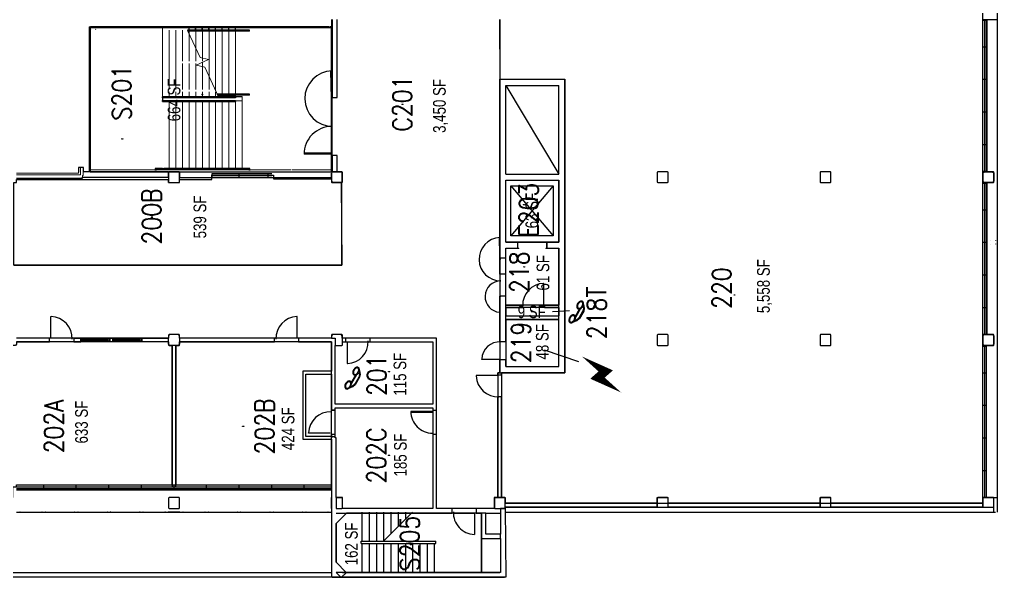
# Model space of a CAD drawing. Header units: inches. Extents: x -234 to 3525, y 0 to 2715.
# Drawn here: x 1904 to 3525, y 147 to 1071 of the extents above; entities that cross this region are included whole.
import ezdxf
from ezdxf.enums import TextEntityAlignment as Align

# ---------------------------------------------------------------- set-up
doc = ezdxf.new("R2010")
doc.units = ezdxf.units.IN
doc.header["$LTSCALE"] = 10
doc.header["$MEASUREMENT"] = 0
doc.linetypes.add('Hidden 1_8_', pattern=[0.1875, 0.125, -0.0625])
doc.layers.get('0').update_dxf_attribs({"linetype": 'CONTINUOUS'})
for name, color, linetype in [('A-COL', 5, 'CONTINUOUS'), ('A-DOOR', 2, 'CONTINUOUS'), ('A-FLOR', 3, 'CONTINUOUS'), ('A-GLAZ', 1, 'CONTINUOUS'), ('A-IDEN-ICON', 4, 'CONTINUOUS'), ('A-IDEN-RNUM', 7, 'CONTINUOUS'), ('A-IDEN-SNUM', 4, 'CONTINUOUS'), ('A-IDEN-VNUM', 4, 'CONTINUOUS'), ('A-ROOF', 2, 'CONTINUOUS'), ('A-WALL', 5, 'CONTINUOUS'), ('AREA-ASSIGN', 7, 'CONTINUOUS'), ('AREA-TEXT', 3, 'CONTINUOUS')]:
    doc.layers.add(name, color=color, linetype=linetype)
doc.styles.add('AREA', font='arial.ttf', dxfattribs={"width": 0.75, "height": 21})
doc.styles.add('ROOMSNUMBER', font='TXT.SHX', dxfattribs={"height": 0.03})
doc.styles.add('ROOMVNUMBER', font='simplex.shx', dxfattribs={"width": 0.85})

# ---------------------------------------------------------------- blocks, each defined once
blk = doc.blocks.new('CPELECT')
blk.add_lwpolyline([(29.9, 30.2, 0, 14.4, 0), (5, -8.1, 14.4, 14.4, 0), (-5, 3.3, 14.4, 0, 0), (-29.9, -35, 14.4, 0, 0)], format="xyseb")
blk = doc.blocks.new('CPPHONE')
for p, q in [((2.3, 6.1), (-4.7, -6.1)), ((4.1, 6.7), (-4.4, -7.9))]:
    blk.add_line(p, q)
for points in [[(6.9, 18.9, 0.139889), (5.2, 19.3, 0.107118), (2.9, 18.7, 0.079812), (0.9, 17.3, 0.067459), (-0.8, 15, 0.067459), (-1.9, 12.4, 0.079812), (-2.2, 9.9, 0.107118), (-1.5, 7.7, 0.139889), (-0.3, 6.4, 0.139889), (1.5, 6, 0.107118), (3.7, 6.5, 0.079812), (5.7, 7.9, 0.067459), (7.5, 10.2, 0.067459), (8.6, 12.9, 0.079812), (8.8, 15.3, 0.107118), (8.2, 17.6, 0.139889)], [(6.3, 17.8, 0.139889), (5.2, 18.1, 0.107118), (3.5, 17.7, 0.079812), (1.8, 16.5, 0.067459), (0.2, 14.4, 0.067459), (-0.8, 12.1, 0.079812), (-1, 10, 0.107118), (-0.5, 8.3, 0.139889), (0.3, 7.4, 0.139889), (1.4, 7.2, 0.107118), (3.2, 7.6, 0.079812), (4.9, 8.8, 0.067459), (6.4, 10.8, 0.067459), (7.4, 13.2, 0.079812), (7.6, 15.3, 0.107118), (7.1, 17, 0.139889)], [(-6.3, -4, 0.139889), (-8, -3.6, 0.107118), (-10.3, -4.1, 0.079812), (-12.3, -5.5, 0.067459), (-14, -7.8, 0.067459), (-15.1, -10.5, 0.079812), (-15.4, -12.9, 0.107118), (-14.7, -15.2, 0.139889), (-13.5, -16.5, 0.139889), (-11.7, -16.9, 0.107118), (-9.5, -16.3, 0.079812), (-7.5, -14.9, 0.067459), (-5.7, -12.6, 0.067459), (-4.6, -10, 0.079812), (-4.4, -7.5, 0.107118), (-5, -5.3, 0.139889)], [(-6.9, -5, 0.139889), (-8, -4.8, 0.107118), (-9.7, -5.2, 0.079812), (-11.4, -6.4, 0.067459), (-13, -8.4, 0.067459), (-14, -10.8, 0.079812), (-14.2, -12.9, 0.107118), (-13.7, -14.6, 0.139889), (-12.9, -15.4, 0.139889), (-11.8, -15.7, 0.107118), (-10, -15.3, 0.079812), (-8.3, -14.1, 0.067459), (-6.8, -12, 0.067459), (-5.8, -9.7, 0.079812), (-5.6, -7.6, 0.107118), (-6.1, -5.9, 0.139889)]]:
    blk.add_lwpolyline(points, format="xyb", close=True)
for points in [[(8.7, 13.7), (10, 7.4), (9.2, 2.6), (2, -9.9), (-2, -13.4), (-8.1, -15.5)], [(8, 11.3), (8.8, 7.4), (8, 3), (1, -9.1), (-2.6, -12.3), (-6.4, -13.6)]]:
    blk.add_lwpolyline(points)

msp = doc.modelspace()

# ---------------------------------------------------------------- linework, layer by layer
at = {"layer": 'A-COL'}
for p, q in [((2961.8, 819), (2961, 818.2)), ((2961, 818.2), (2961, 801.8)), ((2978.3, 819), (2961.8, 819)), ((2979, 818.2), (2978.3, 819)), ((2979, 801.8), (2979, 818.2)), ((3231.8, 819), (3231, 818.2)), ((3231, 818.2), (3231, 801.8)), ((3248.3, 819), (3231.8, 819)), ((3249, 818.2), (3248.3, 819)), ((3249, 801.8), (3249, 818.2)), ((2961, 801.8), (2961.8, 801)), ((2961.8, 801), (2978.3, 801)), ((2978.3, 801), (2979, 801.8)), ((3231, 801.8), (3231.8, 801)), ((3231.8, 801), (3248.3, 801)), ((3248.3, 801), (3249, 801.8)), ((2961.8, 549), (2961, 548.3)), ((2961, 548.3), (2961, 531.8)), ((2978.3, 549), (2961.8, 549)), ((2979, 548.3), (2978.3, 549)), ((2979, 531.8), (2979, 548.3)), ((3231.8, 549), (3231, 548.3)), ((3231, 548.3), (3231, 531.8)), ((3248.3, 549), (3231.8, 549)), ((3249, 548.3), (3248.3, 549)), ((3249, 531.8), (3249, 548.3)), ((2961, 531.8), (2961.8, 531)), ((2961.8, 531), (2978.3, 531)), ((2978.3, 531), (2979, 531.8)), ((3231, 531.8), (3231.8, 531)), ((3231.8, 531), (3248.3, 531)), ((3248.3, 531), (3249, 531.8))]:
    msp.add_line(p, q, dxfattribs=at)
at = {"layer": 'A-DOOR'}
for p, q in [((2421, 940), (2420.2, 985.9)), ((2422, 983), (2421.9, 986)), ((2422.8, 940), (2421, 940)), ((2421.5, 849.7), (2375.5, 849.7)), ((2421.5, 848), (2375.5, 847.9)), ((2421.5, 848), (2421.5, 849.7)), ((2699.9, 681), (2699.4, 709.9)), ((2700, 674), (2700, 675.5)), ((2701.7, 674), (2700, 674)), ((2773.3, 634), (2772.5, 634)), ((2773.3, 598), (2773.3, 634)), ((2699.9, 606), (2699.5, 586.1)), ((2701.7, 612), (2700, 612)), ((2700, 612), (2700, 611)), ((2701.7, 612), (2701.7, 613.7)), ((1955.8, 543), (1955.8, 579)), ((1955.8, 579), (1956.5, 579)), ((2364.3, 579), (2363.5, 579)), ((2364.3, 543), (2364.3, 579)), ((2446.8, 537), (2446.8, 501)), ((2670, 507.7), (2670, 508.5)), ((2700, 507.7), (2670, 507.7)), ((2446.8, 501), (2447.5, 501)), ((2697, 481.2), (2661, 481.2)), ((2661, 481.2), (2661, 480.5)), ((2588.5, 421.7), (2552.5, 421.8)), ((2588.5, 421.7), (2588.5, 420)), ((2588.5, 420), (2552.5, 420.1)), ((2383, 385.7), (2383, 386.5)), ((2419, 385.7), (2383, 385.7)), ((2658.3, 254), (2658.3, 218)), ((2658.3, 218), (2657.5, 218))]:
    msp.add_line(p, q, dxfattribs=at)
for centre, radius, start, end in [((2422.8, 940), 46, 91, 270), ((2421.5, 848), 46, 90, 180.1), ((2701.7, 674), 36, 92.9957, 270), ((2701.7, 612), 26, 90, 265.8802), ((2774, 598), 36, 92.3859, 182.3859), ((1955, 543), 36, 357.6141, 87.6141), ((2365, 543), 36, 92.3859, 182.3859), ((2446, 537), 36, 272.3859, 2.3859), ((2700, 507), 30, 87.1376, 177.1376), ((2697, 482), 36, 182.3859, 272.3859), ((2588.5, 421.7), 36, 179.9, 270), ((2419, 385), 36, 87.6141, 177.6141), ((2659, 254), 36, 177.6141, 267.6141)]:
    msp.add_arc(centre, radius, start, end, dxfattribs=at)
at = {"layer": 'A-FLOR'}
for p, q in [((2421, 1071), (2421, 1059)), ((2019.3, 1059), (2020.8, 1059)), ((2019.3, 1059), (2019.3, 819)), ((2020.8, 1059), (2020.8, 819)), ((2030.4, 1059), (2021.6, 1059)), ((2030.4, 1057.5), (2021.6, 1057.5)), ((2141, 1059), (2031.1, 1059)), ((2141, 1057.5), (2031.1, 1057.5)), ((2180.3, 1059), (2141, 1059)), ((2147.7, 1057.5), (2141, 1057.5)), ((2180.3, 1059), (2180.3, 1057.5)), ((2180.3, 1059), (2180.3, 1057.5)), ((2180.3, 1059), (2180.3, 1057.5)), ((2180.3, 1059), (2180.3, 1057.5)), ((2180.3, 1059), (2180.3, 1057.5)), ((2180.3, 1059), (2180.3, 1057.5)), ((2180.3, 1059), (2180.3, 1057.5)), ((2262, 1059), (2180.3, 1059)), ((2262, 1057.5), (2180.3, 1057.5)), ((2408, 1059), (2262, 1059)), ((2408, 1057.5), (2262, 1057.5)), ((2417.4, 1059), (2408.6, 1059)), ((2417.4, 1057.5), (2408.6, 1057.5)), ((2421, 1059), (2418.1, 1059)), ((2421, 1057.5), (2418.1, 1057.5)), ((2421, 1059), (2421, 1057.5)), ((2421, 1057.2), (2421, 840.7)), ((2182.2, 1053.5), (2182.9, 1052)), ((2272.3, 1053.5), (2182.2, 1053.5)), ((2272.3, 1052), (2182.9, 1052)), ((2273.9, 1053.5), (2272.3, 1053.5)), ((2273.9, 1052), (2272.3, 1052)), ((2282, 1053.5), (2273.9, 1053.5)), ((2282, 1052), (2273.9, 1052)), ((2285, 1053.5), (2282, 1053.5)), ((2285, 1052), (2282, 1052)), ((2285, 1052), (2285, 1053.5)), ((2710, 962), (2798, 815)), ((2141, 941.5), (2141, 943)), ((2233.6, 943), (2141, 943)), ((2262, 941.5), (2141, 941.5)), ((2231.6, 947.5), (2232.3, 946)), ((2272.3, 947.5), (2231.6, 947.5)), ((2272.3, 946), (2232.3, 946)), ((2233.6, 943.3), (2233.7, 943)), ((2233.6, 943.3), (2233.7, 943)), ((2233.6, 943.3), (2233.7, 943)), ((2233.6, 943.3), (2233.7, 943)), ((2233.6, 943.3), (2233.7, 943)), ((2233.6, 943.3), (2233.7, 943)), ((2233.6, 943.3), (2233.7, 943)), ((2262, 943.3), (2233.6, 943.3)), ((2233.7, 943), (2233.7, 941.8)), ((2233.7, 943), (2233.7, 941.8)), ((2233.7, 943), (2233.7, 941.8)), ((2233.7, 943), (2233.7, 941.8)), ((2233.7, 943), (2233.7, 941.8)), ((2233.7, 943), (2233.7, 941.8)), ((2233.7, 943), (2233.7, 941.8)), ((2233.7, 943), (2233.7, 941.8)), ((2233.7, 943), (2233.7, 941.8)), ((2233.7, 943), (2233.7, 941.8)), ((2233.7, 943), (2233.7, 941.8)), ((2233.7, 943), (2233.7, 941.8)), ((2233.7, 943), (2233.7, 941.8)), ((2262, 941.8), (2233.7, 941.8)), ((2262, 943.3), (2262, 941.8)), ((2262, 941.7), (2262, 941.5)), ((2273.9, 947.5), (2272.3, 947.5)), ((2273.9, 946), (2272.3, 946)), ((2282, 947.5), (2273.9, 947.5)), ((2282, 946), (2273.9, 946)), ((2285, 947.5), (2282, 947.5)), ((2285, 946), (2282, 946)), ((2285, 946), (2285, 947.5)), ((2141, 936.8), (2262, 936.8)), ((2141, 935.3), (2141, 936.8)), ((2141, 935.3), (2262, 935.3)), ((2262, 936.8), (2262, 935.3)), ((2421, 839.2), (2421, 822.2)), ((2129, 824.2), (2129, 820.7)), ((2140.9, 824.2), (2129, 824.2)), ((2129.8, 820.7), (2129.7, 820.7)), ((2130.5, 820.7), (2130.5, 822.7)), ((2130.5, 822.7), (2140.9, 822.7)), ((2140.9, 824.2), (2141, 824.2)), ((2141, 822.7), (2140.9, 822.7)), ((2140.9, 822.7), (2140.9, 822.7)), ((2141, 824.2), (2141.2, 824.2)), ((2141.2, 822.7), (2141, 822.7)), ((2141.2, 824.2), (2141.3, 824.2)), ((2141.3, 822.7), (2141.2, 822.7)), ((2141.3, 824.2), (2141.5, 824.2)), ((2141.5, 822.7), (2141.3, 822.7)), ((2141.5, 824.2), (2141.6, 824.2)), ((2141.6, 822.7), (2141.5, 822.7)), ((2141.6, 824.2), (2141.8, 824.2)), ((2141.8, 822.7), (2141.6, 822.7)), ((2141.8, 824.2), (2141.9, 824.2)), ((2141.9, 822.7), (2141.8, 822.7)), ((2141.9, 824.2), (2142.1, 824.2)), ((2142.1, 822.7), (2141.9, 822.7)), ((2142.1, 824.2), (2142.2, 824.2)), ((2142.2, 822.7), (2142.1, 822.7)), ((2142.2, 824.2), (2142.3, 824.2)), ((2142.4, 822.7), (2142.2, 822.7)), ((2142.3, 824.2), (2142.5, 824.2)), ((2142.5, 822.7), (2142.4, 822.7)), ((2142.5, 824.2), (2142.6, 824.2)), ((2142.6, 822.7), (2142.5, 822.7)), ((2142.6, 824.2), (2142.7, 824.2)), ((2142.8, 822.7), (2142.6, 822.7)), ((2142.7, 824.2), (2142.9, 824.2)), ((2142.9, 822.7), (2142.8, 822.7)), ((2153.2, 824.2), (2142.9, 824.2)), ((2142.9, 824.2), (2142.9, 824.2)), ((2142.9, 822.7), (2153.2, 822.7)), ((2272.7, 824.2), (2153.2, 824.2)), ((2153.2, 822.7), (2272.7, 822.7)), ((2272.8, 824.2), (2272.7, 824.2)), ((2272.7, 824.2), (2272.7, 824.2)), ((2272.7, 822.7), (2272.7, 822.7)), ((2272.7, 822.7), (2272.8, 822.7)), ((2272.9, 824.2), (2272.8, 824.2)), ((2272.8, 824.2), (2272.8, 824.2)), ((2272.8, 822.7), (2272.9, 822.7)), ((2273, 824.2), (2272.9, 824.2)), ((2272.9, 822.7), (2273, 822.7)), ((2273.1, 824.2), (2273, 824.2)), ((2273, 822.7), (2273.1, 822.7)), ((2273.2, 824.2), (2273.1, 824.2)), ((2273.1, 822.7), (2273.2, 822.7)), ((2273.3, 824.2), (2273.2, 824.2)), ((2273.2, 824.2), (2273.2, 824.2)), ((2273.2, 822.7), (2273.2, 822.7)), ((2273.2, 822.7), (2273.3, 822.7)), ((2273.4, 824.2), (2273.3, 824.2)), ((2273.3, 822.7), (2273.4, 822.7)), ((2273.5, 824.2), (2273.4, 824.2)), ((2273.4, 822.7), (2273.5, 822.7)), ((2273.6, 824.2), (2273.5, 824.2)), ((2273.5, 822.7), (2273.6, 822.7)), ((2273.7, 824.2), (2273.6, 824.2)), ((2273.6, 822.7), (2273.7, 822.7)), ((2273.8, 824.2), (2273.7, 824.2)), ((2273.7, 822.7), (2273.8, 822.7)), ((2273.9, 824.2), (2273.8, 824.2)), ((2273.8, 822.7), (2273.9, 822.7)), ((2285.8, 824.2), (2273.9, 824.2)), ((2273.9, 822.7), (2284.3, 822.7)), ((2273.9, 822.7), (2273.9, 822.7)), ((2284.3, 822.7), (2284.3, 820.7)), ((2285.1, 820.7), (2284.9, 820.7)), ((2285.8, 820.7), (2285.8, 824.2)), ((2421, 822), (2421, 819)), ((2718.5, 712.7), (2718.5, 795.6)), ((2718.5, 795.6), (2788.3, 795.6)), ((2718.5, 795.6), (2788.3, 712.7)), ((2788.3, 795.6), (2718.5, 712.7)), ((2788.3, 795.6), (2788.3, 712.7)), ((2788.3, 712.7), (2718.5, 712.7)), ((2776.5, 702), (2731.5, 702)), ((2472, 207), (2472, 255)), ((2484, 207), (2484, 255)), ((2496, 207), (2496, 255)), ((2555.4, 255), (2507.4, 207)), ((2508, 207.6), (2508, 255)), ((2520, 219.6), (2520, 255)), ((2532, 231.6), (2532, 255)), ((2544, 243.6), (2544, 255)), ((2623, 253), (2659, 253)), ((2470, 203), (2470, 207)), ((2470, 207), (2594, 207)), ((2470, 203), (2594, 203)), ((2472, 155), (2472, 203)), ((2484, 155), (2484, 203)), ((2496, 155), (2496, 203)), ((2508, 155), (2508, 203)), ((2520, 155), (2520, 203)), ((2532, 155), (2532, 203)), ((2544, 155), (2544, 203)), ((2556, 155), (2556, 203)), ((2568, 155), (2568, 203)), ((2580, 155), (2580, 203)), ((2592, 155), (2592, 203)), ((2594, 203), (2594, 207))]:
    msp.add_line(p, q, dxfattribs=at)
at = {"layer": 'A-FLOR', "lineweight": 9}
for p, q in [((2022.1, 1055.3), (2021.6, 1054.8)), ((2030.4, 1054.8), (2029.9, 1055.3)), ((2140.4, 1057.2), (2031.1, 1057.2)), ((2141, 1057.2), (2140.4, 1057.2)), ((2146.8, 1057.2), (2141, 1057.2)), ((2141, 943.2), (2141, 1057.2)), ((2185, 1057.3), (2180.4, 1057.3)), ((2196, 1057.3), (2185, 1057.3)), ((2185, 1053.5), (2185, 1057.3)), ((2207, 1057.3), (2196, 1057.3)), ((2196, 1053.5), (2196, 1057.3)), ((2218, 1057.3), (2207, 1057.3)), ((2207, 1053.5), (2207, 1057.3)), ((2229, 1057.3), (2218, 1057.3)), ((2218, 1053.5), (2218, 1057.3)), ((2240, 1057.3), (2229, 1057.3)), ((2229, 1053.5), (2229, 1057.3)), ((2251, 1057.3), (2240, 1057.3)), ((2240, 1053.5), (2240, 1057.3)), ((2262, 1057.3), (2251, 1057.3)), ((2251, 1053.5), (2251, 1057.3)), ((2408, 1057.5), (2262, 1057.5)), ((2262, 1057.3), (2262, 1057.5)), ((2262, 1053.5), (2262, 1057.3)), ((2408, 1057.2), (2262, 1057.2)), ((2417.4, 1057.5), (2408.6, 1057.5)), ((2417.4, 1057.2), (2408.6, 1057.2)), ((2421, 1057.5), (2418.1, 1057.5)), ((2421, 1057.2), (2418.1, 1057.2)), ((2421, 1057.2), (2421, 1057.5)), ((2421, 840.7), (2421, 1057.2)), ((2021, 1050.5), (2020.8, 1050.5)), ((2021, 1050.5), (2021, 822.2)), ((2152, 955), (2152, 1053.5)), ((2163, 955), (2163, 1053.5)), ((2174, 1002.3), (2174, 1053.5)), ((2182.9, 1052), (2203.2, 1008.4)), ((2185, 1047.5), (2185, 1052)), ((2185, 1002.2), (2185, 1047.5)), ((2196, 1023.9), (2196, 1052)), ((2207, 1007.5), (2207, 1052)), ((2218, 976.7), (2218, 1052)), ((2229, 953.1), (2229, 1052)), ((2240, 947.5), (2240, 1052)), ((2251, 947.5), (2251, 1052)), ((2262, 947.5), (2262, 1052)), ((2196, 1002.2), (2196, 1023.9)), ((2203.2, 1008.4), (2217.2, 1005)), ((2207, 1002.2), (2207, 1007.5)), ((2174, 955), (2174, 998.3)), ((2185, 955), (2185, 998.3)), ((2196, 955), (2196, 998.3)), ((2217.2, 1005), (2196.8, 995.5)), ((2196.8, 995.5), (2210.8, 992.1)), ((2207, 993), (2207, 1000.3)), ((2207, 955), (2207, 993)), ((2210.8, 992.1), (2233.7, 943)), ((2218, 955), (2218, 976.7)), ((2141.3, 943.2), (2141, 943.2)), ((2141, 943), (2141, 943.2)), ((2141, 936.8), (2141, 941.5)), ((2152, 943.2), (2141.3, 943.2)), ((2141.3, 936.8), (2141.3, 941.5)), ((2152, 943.2), (2152, 951)), ((2163, 943.2), (2152, 943.2)), ((2163, 943.2), (2163, 951)), ((2174, 943.2), (2163, 943.2)), ((2174, 943.2), (2174, 951)), ((2185, 943.2), (2174, 943.2)), ((2185, 943.2), (2185, 951)), ((2196, 943.2), (2185, 943.2)), ((2196, 943.2), (2196, 951.1)), ((2207, 943.2), (2196, 943.2)), ((2207, 947.5), (2207, 951.1)), ((2207, 943.2), (2207, 946)), ((2218, 943.2), (2207, 943.2)), ((2218, 943.2), (2218, 951.1)), ((2229, 943.2), (2218, 943.2)), ((2229, 943.2), (2229, 951.1)), ((2233.6, 943.2), (2229, 943.2)), ((2240, 943.3), (2240, 946)), ((2251, 943.3), (2251, 946)), ((2262, 943.3), (2262, 946)), ((2262, 943.3), (2273, 943.3)), ((2262, 943), (2272.8, 943)), ((2272.8, 943), (2272.8, 936.5)), ((2273, 943.3), (2273, 936.2)), ((2152, 935.3), (2152, 824.2)), ((2163, 935.3), (2163, 824.2)), ((2174, 935.3), (2174, 824.2)), ((2185, 935.3), (2185, 824.2)), ((2196, 935.3), (2196, 824.2)), ((2207, 935.3), (2207, 824.2)), ((2218, 935.3), (2218, 824.2)), ((2229, 935.3), (2229, 824.2)), ((2240, 935.3), (2240, 824.2)), ((2251, 935.3), (2251, 824.2)), ((2262, 936.5), (2264.6, 936.5)), ((2262, 936.2), (2272.8, 936.2)), ((2262, 935.3), (2262, 824.2)), ((2269.4, 936.5), (2272.8, 936.5)), ((2272.8, 936.2), (2273, 936.2)), ((2273, 936.2), (2273, 824.1)), ((2421, 822.2), (2421, 839.2)), ((2020.8, 822), (2129, 822)), ((2021, 822.2), (2021.2, 822.2)), ((2021.8, 822.2), (2030.7, 822.2)), ((2031.3, 822.2), (2129, 822.2)), ((2130.5, 822.2), (2141.6, 822.2)), ((2130.5, 822), (2141.6, 822)), ((2141.6, 822.2), (2152, 822.2)), ((2141.6, 822), (2264.6, 822)), ((2152, 822.7), (2152, 822.2)), ((2152, 822.2), (2163, 822.2)), ((2163, 822.7), (2163, 822.2)), ((2163, 822.2), (2174, 822.2)), ((2174, 822.7), (2174, 822.2)), ((2174, 822.2), (2185, 822.2)), ((2185, 822.7), (2185, 822.2)), ((2185, 822.2), (2196, 822.2)), ((2196, 822.7), (2196, 822.2)), ((2196, 822.2), (2207, 822.2)), ((2207, 822.7), (2207, 822.2)), ((2207, 822.2), (2218, 822.2)), ((2218, 822.7), (2218, 822.2)), ((2218, 822.2), (2229, 822.2)), ((2229, 822.7), (2229, 822.2)), ((2229, 822.2), (2240, 822.2)), ((2240, 822.7), (2240, 822.2)), ((2240, 822.2), (2251, 822.2)), ((2251, 822.7), (2251, 822.2)), ((2251, 822.2), (2262, 822.2)), ((2262, 822.7), (2262, 822.2)), ((2262, 822.2), (2273, 822.2)), ((2269.4, 822), (2273.6, 822)), ((2273, 822.7), (2273, 822.2)), ((2273, 822.2), (2273.6, 822.2)), ((2273.6, 822.2), (2284.3, 822.2)), ((2273.6, 822), (2284.3, 822)), ((2285.8, 822.2), (2354.2, 822.2)), ((2285.8, 822), (2354.2, 822)), ((2355.7, 822.2), (2408, 822.2)), ((2355.7, 822), (2421, 822)), ((2408.6, 822.2), (2417.4, 822.2)), ((2418.1, 822.2), (2421, 822.2)), ((2421, 822), (2421, 822.2))]:
    msp.add_line(p, q, dxfattribs=at)
at = {"layer": 'A-FLOR', "linetype": 'Hidden 1_8_', "lineweight": 9}
for p, q in [((2184.3, 1053.5), (2184.3, 1057.3)), ((2195.3, 1053.5), (2195.3, 1057.3)), ((2206.3, 1053.5), (2206.3, 1057.3)), ((2217.3, 1053.5), (2217.3, 1057.3)), ((2228.3, 1053.5), (2228.3, 1057.3)), ((2239.3, 1053.5), (2239.3, 1057.3)), ((2250.3, 1053.5), (2250.3, 1057.3)), ((2261.3, 1053.5), (2261.3, 1057.3)), ((2184.3, 1049.1), (2184.3, 1052)), ((2239.3, 943.3), (2239.3, 946)), ((2250.3, 943.3), (2250.3, 946)), ((2261.3, 943.3), (2261.3, 946)), ((2152.8, 822.7), (2152.8, 822.2)), ((2163.8, 822.7), (2163.8, 822.2)), ((2174.8, 822.7), (2174.8, 822.2)), ((2185.8, 822.7), (2185.8, 822.2)), ((2196.8, 822.7), (2196.8, 822.2)), ((2207.8, 822.7), (2207.8, 822.2)), ((2218.8, 822.7), (2218.8, 822.2)), ((2229.8, 822.7), (2229.8, 822.2)), ((2240.8, 822.7), (2240.8, 822.2)), ((2251.8, 822.7), (2251.8, 822.2)), ((2262.8, 822.7), (2262.8, 822.2)), ((2273.8, 822.7), (2273.8, 822.2))]:
    msp.add_line(p, q, dxfattribs=at)
at = {"layer": 'A-FLOR'}
for start, end in [(0, 180), (165, 180), (180, 0), (180, 210), (330, 0), (0, 15)]:
    msp.add_arc((2207, 946.8), 0.75, start, end, dxfattribs=at)
for points in [[(2129.8, 823.3), (2129.8, 823.3), (2129.8, 823.4), (2129.8, 823.4), (2129.7, 823.5), (2129.7, 823.5), (2129.7, 823.5)], [(2284.9, 823.3), (2284.9, 823.3), (2285, 823.4), (2285, 823.4), (2285, 823.5), (2285.1, 823.5), (2285.1, 823.5)]]:
    msp.add_open_spline(points, degree=3, knots=[0.46086968, 0.46086968, 0.46086968, 0.46086968, 0.47916667, 0.5, 0.52083333, 0.53913032, 0.53913032, 0.53913032, 0.53913032], dxfattribs=at)
at = {"layer": 'A-GLAZ'}
for p, q in [((3501, 819), (3501, 1071)), ((3501, 1070), (3507, 1070)), ((3504, 819), (3504, 1071)), ((3507, 819), (3507, 1071)), ((3501, 1026), (3507, 1026)), ((3501, 972), (3507, 972)), ((3501, 918), (3507, 918)), ((3501, 864), (3507, 864)), ((2223, 810), (2223, 816)), ((2223, 816), (2316, 816)), ((2223, 813), (2319, 813)), ((2268, 810), (2268, 816)), ((2316, 816), (2322, 816)), ((2316, 810), (2316, 816)), ((3501, 820), (3507, 820)), ((2223, 810), (2322, 810)), ((3501, 549), (3501, 801)), ((3501, 800), (3507, 800)), ((3504, 549), (3504, 801)), ((3507, 549), (3507, 801)), ((3501, 756), (3507, 756)), ((3501, 702), (3507, 702)), ((3501, 648), (3507, 648)), ((3501, 594), (3507, 594)), ((2005.5, 538), (2005.5, 542)), ((2005.5, 542), (2005.5, 538)), ((2053.5, 542), (2005.5, 542)), ((2053.5, 538), (2005.5, 538)), ((2106.5, 537), (2005.5, 537)), ((2008, 538), (2008, 542)), ((2051, 540), (2008, 540)), ((2051, 539), (2008, 539)), ((2051, 538), (2051, 542)), ((2053.5, 538), (2053.5, 542)), ((2053.5, 542), (2053.5, 538)), ((2058.5, 538), (2058.5, 542)), ((2058.5, 542), (2058.5, 538)), ((2106.5, 542), (2058.5, 542)), ((2106.5, 538), (2058.5, 538)), ((2061, 538), (2061, 542)), ((2104, 540), (2061, 540)), ((2104, 539), (2061, 539)), ((2104, 538), (2104, 542)), ((2106.5, 538), (2106.5, 542)), ((2106.5, 542), (2106.5, 538)), ((3501, 550), (3507, 550)), ((3501, 279), (3501, 531)), ((3501, 530), (3507, 530)), ((3504, 279), (3504, 531)), ((3507, 279), (3507, 531)), ((3501, 486), (3507, 486)), ((3501, 432), (3507, 432)), ((3501, 378), (3507, 378)), ((3501, 324), (3507, 324)), ((1899, 300), (2422, 300)), ((1899, 297), (2422, 297)), ((1899, 294), (2422, 294)), ((1944, 294), (1944, 300)), ((1998, 294), (1998, 300)), ((2052, 294), (2052, 300)), ((2106, 294), (2106, 300)), ((2160, 294), (2160, 300)), ((2214, 294), (2214, 300)), ((2268, 294), (2268, 300)), ((2322, 294), (2322, 300)), ((2376, 294), (2376, 300)), ((2421, 294), (2421, 300)), ((3501, 280), (3507, 280))]:
    msp.add_line(p, q, dxfattribs=at)
at = {"layer": 'A-IDEN-ICON'}
msp.add_line((2831.3, 504.2), (2774.4, 523.2), dxfattribs=at)
at = {"layer": 'A-IDEN-VNUM'}
msp.add_lwpolyline([(2815.6, 588.4), (2787.6, 587)], dxfattribs=at)
at = {"layer": 'A-ROOF'}
for p, q in [((3525, 255), (3525, 1095)), ((1899, 255), (2422, 255)), ((1905, 255), (1904.4, 255)), ((1941.6, 255), (1941, 255)), ((1947, 255), (1946.4, 255)), ((1995.6, 255), (1995, 255)), ((2001, 255), (2000.4, 255)), ((2049.6, 255), (2049, 255)), ((2055, 255), (2054.4, 255)), ((2103.6, 255), (2103, 255)), ((2109, 255), (2108.4, 255)), ((2145.6, 255), (2145, 255)), ((2169.6, 255), (2150.4, 255)), ((2175, 255), (2174.4, 255)), ((2211.6, 255), (2211, 255)), ((2217, 255), (2216.4, 255)), ((2265.6, 255), (2265, 255)), ((2271, 255), (2270.4, 255)), ((2319.6, 255), (2319, 255)), ((2325, 255), (2324.4, 255)), ((2373.6, 255), (2373, 255)), ((2379, 255), (2378.4, 255)), ((2415.6, 255), (2415, 255)), ((2421, 255), (2420.4, 255))]:
    msp.add_line(p, q, dxfattribs=at)
at = {"layer": 'A-WALL'}
for p, q in [((3501, 1071), (3501, 1087)), ((3525, 1071), (3525, 1095)), ((3501, 1071), (3525, 1071)), ((3507.3, 1071), (3507.3, 819)), ((2700, 649), (2700, 972)), ((2700, 972), (2808, 972)), ((2700, 972), (2700, 676)), ((2710, 815), (2710, 962)), ((2710, 962), (2798, 962)), ((2798, 815), (2798, 962)), ((2808, 486), (2808, 972)), ((2151, 814), (2151, 819)), ((2151, 819), (2169, 819)), ((2151.8, 819), (2151, 818.2)), ((2151, 818.2), (2151, 817.9)), ((2151, 810), (2151, 818.2)), ((2151, 817.9), (2151, 817.3)), ((2151, 817.3), (2151, 811.3)), ((2151, 811.3), (2151, 810.6)), ((2151, 810.6), (2151, 810)), ((2168.3, 819), (2151.8, 819)), ((2169, 818.2), (2168.3, 819)), ((2169, 814), (2169, 819)), ((2169, 818), (2169, 818.2)), ((2169, 817.4), (2169, 818)), ((2169, 818), (2169, 809.5)), ((2169, 816.7), (2169, 817.4)), ((2169, 810.7), (2169, 816.7)), ((2169, 810.1), (2169, 810.7)), ((2421.8, 819), (2421, 818.2)), ((2421, 818.2), (2421, 818)), ((2421, 816.7), (2421, 810.7)), ((2421, 810.7), (2421, 816.7)), ((2438.3, 819), (2421.8, 819)), ((2439, 818.2), (2438.3, 819)), ((2439, 801.8), (2439, 818.2)), ((2710, 815), (2798, 815)), ((3501.8, 819), (3501, 818.2)), ((3501, 818.2), (3501, 801.8)), ((3518.3, 819), (3501.8, 819)), ((3519, 818.2), (3518.3, 819)), ((3519, 801.8), (3519, 818.2)), ((2151, 810), (2151, 801.8)), ((2151, 801), (2151, 806)), ((2151, 801.8), (2151.8, 801)), ((2151, 801), (2169, 801)), ((2151.8, 801), (2168.3, 801)), ((2168.3, 801), (2169, 801.8)), ((2169, 809.5), (2169, 810.1)), ((2169, 801.8), (2169, 809.5)), ((2169, 801), (2169, 806)), ((2421, 809.5), (2421, 801.8)), ((2421, 801.8), (2421.8, 801)), ((2421.8, 801), (2438.3, 801)), ((2438.3, 801), (2439, 801.8)), ((2710, 702), (2710, 805)), ((2710, 805), (2798, 805)), ((2798, 702), (2798, 805)), ((3501, 801.8), (3501.8, 801)), ((3501.8, 801), (3518.3, 801)), ((3507.3, 801), (3507.3, 549)), ((3518.3, 801), (3519, 801.8)), ((2710, 702), (2730, 702)), ((2730, 692), (2730, 701.7)), ((2778, 702), (2798, 702)), ((2778, 692), (2778, 702)), ((3514, 704.8), (3514, 705)), ((3514, 699), (3514, 699.1)), ((3522, 705), (3522, 704.5)), ((3522, 699.5), (3522, 699)), ((2710, 649), (2710, 692)), ((2710, 692), (2730, 692)), ((2710, 692), (2731.5, 692)), ((2776.5, 692), (2798, 692)), ((2778, 692), (2798, 692)), ((2798, 496), (2798, 692)), ((2700, 676), (2710, 676)), ((2710, 649), (2700, 649)), ((2710, 613), (2700, 613)), ((2700, 537), (2700, 613)), ((2710, 537), (2710, 613)), ((2710, 598), (2738, 598)), ((2710, 594), (2738, 594)), ((2738, 594), (2738, 598)), ((2774, 594), (2774, 598)), ((2774, 598), (2798, 598)), ((2774, 594), (2798, 594)), ((2798, 594), (2798, 580)), ((2710, 580), (2798, 580)), ((2710, 574), (2798, 574)), ((1953.8, 543), (1899, 543)), ((1899, 537), (1953.8, 537)), ((1953.8, 537), (1953.8, 543)), ((1993.8, 543), (1993.8, 537)), ((1993.8, 543), (2151, 543)), ((1993.8, 537), (2005.5, 537)), ((2109, 543), (2003, 543)), ((2005.5, 537), (2005.5, 543)), ((2053.5, 543), (2053.5, 537)), ((2058.5, 537), (2058.5, 543)), ((2106.5, 543), (2106.5, 537)), ((2151, 537), (2106.5, 537)), ((2151.8, 549), (2151, 548.3)), ((2151, 548.3), (2151, 543)), ((2151, 537), (2151, 543)), ((2151, 537), (2151, 531.8)), ((2168.3, 549), (2151.8, 549)), ((2169, 548.3), (2168.3, 549)), ((2169, 543), (2169, 548.3)), ((2326.3, 543), (2169, 543)), ((2169, 543), (2169, 537)), ((2169, 531.8), (2169, 537)), ((2169, 537), (2326.3, 537)), ((2326.3, 537), (2326.3, 543)), ((2421, 543), (2366.3, 543)), ((2366.3, 543), (2366.3, 537)), ((2366.3, 537), (2421, 537)), ((2421.8, 549), (2421, 548.3)), ((2421, 548.3), (2421, 543)), ((2421, 543), (2427, 543)), ((2421, 537), (2421, 488.3)), ((2438.3, 549), (2421.8, 549)), ((2427, 543), (2427, 537)), ((2427, 537), (2427, 531)), ((2439, 548.3), (2438.3, 549)), ((2439, 543), (2439, 548.3)), ((2439, 537), (2439, 543)), ((2444.8, 543), (2439, 543)), ((2439, 537), (2446, 537)), ((2439, 531.8), (2439, 537)), ((2439, 537), (2444.8, 537)), ((2444.8, 537), (2444.8, 543)), ((2595, 543), (2484.8, 543)), ((2484.8, 543), (2484.8, 537)), ((2484.8, 537), (2589, 537)), ((2589, 537), (2589, 434)), ((2595, 423.7), (2595, 543)), ((2710, 537), (2700, 537)), ((3501.8, 549), (3501, 548.3)), ((3501, 548.3), (3501, 531.8)), ((3518.3, 549), (3501.8, 549)), ((3519, 548.3), (3518.3, 549)), ((3519, 531.8), (3519, 548.3)), ((2151, 531.8), (2151.8, 531)), ((2151.8, 531), (2157, 531)), ((2157, 531), (2157, 297)), ((2163, 531), (2157, 531)), ((2163, 531), (2168.3, 531)), ((2163, 297), (2163, 531)), ((2168.3, 531), (2169, 531.8)), ((2427, 531), (2438.3, 531)), ((2427, 434), (2427, 531)), ((2438.3, 531), (2439, 531.8)), ((3501, 531.8), (3501.8, 531)), ((3501.8, 531), (3518.3, 531)), ((3518.3, 531), (3519, 531.8)), ((2710, 507), (2700, 507)), ((2700, 486), (2700, 507)), ((2710, 496), (2710, 507)), ((2710, 496), (2798, 496)), ((2421, 483.7), (2421, 423.7)), ((2697, 482), (2697, 486)), ((2697, 486), (2700, 486)), ((2703, 482), (2697, 482)), ((2700, 486), (2808, 486)), ((2703, 482), (2703, 486)), ((2703, 446), (2697, 446)), ((2697, 279), (2697, 446)), ((2703, 279), (2703, 446)), ((2421, 423.7), (2427, 423.7)), ((2589, 434), (2427, 434)), ((2427, 428), (2589, 428)), ((2427, 423.8), (2427, 428)), ((2589, 428), (2589, 423.7)), ((2589, 423.7), (2595, 423.7)), ((2421, 383.7), (2421, 378)), ((2427, 383.7), (2421, 383.7)), ((2421, 375.7), (2421, 147)), ((2427, 378), (2427, 380.3)), ((2429, 378), (2427, 378)), ((2429, 279), (2429, 378)), ((2589, 383.7), (2589, 261)), ((2595, 383.7), (2589, 383.7)), ((2595, 261), (2595, 383.7)), ((2157, 297), (2163, 297)), ((2421, 291.3), (1899, 291.3)), ((2151.8, 279), (2151, 278.3)), ((2151, 278.3), (2151, 261.8)), ((2168.3, 279), (2151.8, 279)), ((2169, 278.3), (2168.3, 279)), ((2169, 261.8), (2169, 278.3)), ((2421, 261), (2421, 279)), ((2438.3, 279), (2429, 279)), ((2429, 279), (2429, 261)), ((2430, 279), (2439, 279)), ((2439, 278.3), (2438.3, 279)), ((2439, 263), (2439, 279)), ((2439, 261.8), (2439, 278.3)), ((2691, 263), (2691, 279)), ((2691, 279), (2709, 279)), ((2691.8, 279), (2691, 278.3)), ((2691, 278.3), (2691, 261.8)), ((2708.3, 279), (2691.8, 279)), ((2709, 278.3), (2708.3, 279)), ((2709, 263), (2709, 279)), ((2709, 270), (2709, 278.3)), ((2961, 263), (2961, 279)), ((2961, 279), (2979, 279)), ((2961.8, 279), (2961, 278.3)), ((2961, 278.3), (2961, 270)), ((2978.3, 279), (2961.8, 279)), ((2979, 278.3), (2978.3, 279)), ((2979, 263), (2979, 279)), ((2979, 270), (2979, 278.3)), ((3231, 263), (3231, 279)), ((3231, 279), (3249, 279)), ((3231.8, 279), (3231, 278.3)), ((3231, 278.3), (3231, 270)), ((3248.3, 279), (3231.8, 279)), ((3249, 278.3), (3248.3, 279)), ((3249, 263), (3249, 279)), ((3249, 270), (3249, 278.3)), ((3501, 279), (3525, 279)), ((3501, 263), (3501, 279)), ((3501.8, 279), (3501, 278.3)), ((3501, 278.3), (3501, 270)), ((3518.3, 279), (3501.8, 279)), ((3514, 279), (3514, 279.1)), ((3519, 278.3), (3518.3, 279)), ((3519, 263), (3519, 278.3)), ((3525, 255), (3525, 279)), ((2151, 261.8), (2151.8, 261)), ((2151.8, 261), (2168.3, 261)), ((2168.3, 261), (2169, 261.8)), ((2429, 261), (2438.3, 261)), ((2438.3, 261), (2439, 261.8)), ((2589, 261), (2438.3, 261)), ((2621, 261), (2595, 261)), ((2621, 253), (2621, 261)), ((2691.8, 261), (2661, 261)), ((2661, 261), (2661, 253)), ((2691, 261.8), (2691.8, 261)), ((2691.8, 261), (2701, 261)), ((2701, 261), (2708.3, 261)), ((2701, 261), (2701, 218.5)), ((2709, 261), (2701, 261)), ((2708.3, 261), (2709, 261.8)), ((2709, 263.4), (2709, 270)), ((2961, 270), (2709, 270)), ((2709, 263), (2709, 263.4)), ((2709, 263.4), (2961, 263.4)), ((2709, 263), (2961, 263)), ((2709, 261.8), (2709, 263)), ((2961, 263), (2709, 263)), ((2709, 261.8), (2709.9, 147)), ((2961, 270), (2961, 263.4)), ((2961, 263.4), (2961, 263)), ((2961, 263), (2979, 263)), ((2979, 263.4), (2979, 270)), ((3231, 270), (2979, 270)), ((2979, 263), (2979, 263.4)), ((2979, 263.4), (3231, 263.4)), ((2979, 263), (3231, 263)), ((3231, 263), (2979, 263)), ((3231, 270), (3231, 263.4)), ((3231, 263.4), (3231, 263)), ((3231, 263), (3249, 263)), ((3249, 263.4), (3249, 270)), ((3501, 270), (3249, 270)), ((3249, 263), (3249, 263.4)), ((3249, 263.4), (3501, 263.4)), ((3249, 263), (3501, 263)), ((3501, 263), (3249, 263)), ((3501, 270), (3501, 263.4)), ((3501, 263.4), (3501, 263)), ((3501, 263), (3519, 263)), ((3519, 255), (3519, 263)), ((2429, 253), (2621, 253)), ((2429, 236), (2446, 253)), ((2661, 253), (2669.5, 253)), ((2676.7, 253), (2701, 253)), ((2709, 255), (3522, 255)), ((2429, 172), (2429, 236)), ((2701, 211.2), (2701, 155)), ((2429, 172), (2445.5, 155)), ((2709.9, 147), (-234, 147)), ((-226, 155), (2421, 155)), ((2422, 147), (2708, 147)), ((2701, 155), (2429, 155)), ((2429, 155), (2437.2, 146.8)), ((2437.2, 146.8), (2445.7, 155.2)), ((2439, 155), (2662, 155)), ((2666, 155), (2700, 155))]:
    msp.add_line(p, q, dxfattribs=at)
at = {"layer": 'A-WALL', "lineweight": 25}
for p, q in [((2422, 1071), (2422, 942)), ((2430.5, 942), (2430.5, 1071)), ((2422, 942), (2430.5, 942)), ((2430.5, 846), (2422, 846)), ((2422, 846), (2422, 819)), ((2430.5, 819), (2430.5, 846)), ((2010, 825.8), (2001.7, 825.8)), ((2001.7, 825.8), (2001.7, 818)), ((2010, 818.5), (2010, 825.8)), ((2151, 818.5), (2010, 818.5)), ((2151, 818.2), (2151, 818.5)), ((2421, 818), (2169, 818)), ((2422, 819), (2430.5, 819)), ((1899, 808.3), (2008.5, 808.3)), ((2008.5, 808.3), (2008.5, 810)), ((2008.5, 810), (2151, 810)), ((2169, 809.5), (2421, 809.5)), ((2373.7, 488.3), (2373.7, 375.7)), ((2421, 488.3), (2373.7, 488.3)), ((2378.3, 380.3), (2378.3, 483.7)), ((2378.3, 483.7), (2421, 483.7)), ((2427, 423.8), (2419.7, 423.8)), ((2373.7, 375.7), (2421, 375.7)), ((2419.7, 380.3), (2378.3, 380.3)), ((2421, 380.3), (2427, 380.3)), ((2421, 375.7), (2421, 378)), ((2669.5, 253), (2669.5, 155)), ((2676.7, 253), (2669.5, 253)), ((2676.7, 218.5), (2676.7, 253)), ((2669.5, 211.2), (2701, 211.2)), ((2701, 218.5), (2676.7, 218.5)), ((2701, 211.2), (2701, 218.5))]:
    msp.add_line(p, q, dxfattribs=at)
at = {"layer": 'A-WALL', "lineweight": 9}
for p, q in [((2699.9, 972), (2700, 972)), ((2699.9, 972), (2699.9, 675.5)), ((2001.8, 816.5), (1899, 816.5)), ((2004.8, 813.5), (1899, 813.5)), ((2001.8, 825.8), (2001.8, 816.5)), ((2004.8, 825.8), (2004.8, 813.5)), ((2008.5, 812.9), (2008.5, 810)), ((2009.4, 812.9), (2008.5, 812.9)), ((2009.4, 825.8), (2009.4, 812.9)), ((2010, 818.5), (2009.4, 818.5)), ((2422, 818.4), (2421.6, 818)), ((2421.6, 818), (2421.6, 802)), ((2438, 818.4), (2422, 818.4)), ((2438.4, 818), (2438, 818.4)), ((2438.4, 802), (2438.4, 818)), ((2421.6, 802), (2422, 801.6)), ((2422, 801.6), (2438, 801.6)), ((2438, 801.6), (2438.4, 802)), ((2710, 691.9), (2731.5, 691.9)), ((2731.5, 692), (2731.5, 691.9)), ((2776.5, 692), (2776.5, 691.9)), ((2776.5, 691.9), (2798, 691.9)), ((2700, 675.5), (2699.9, 675.5)), ((2699.9, 611), (2700, 611)), ((2699.9, 611), (2699.9, 539.2)), ((2710, 594), (2710, 598)), ((2798, 594), (2798, 598)), ((2710, 574), (2710, 580)), ((2798, 574), (2798, 580)), ((2699.9, 537.2), (2699.9, 508.2)), ((2700, 508.2), (2700, 537.2)), ((2699.9, 506.2), (2699.9, 486)), ((2794.1, 496), (2791, 496)), ((2700, 486), (2699.9, 486))]:
    msp.add_line(p, q, dxfattribs=at)
at = {"layer": 'A-WALL'}
for points in [[(3519, 817), (3519, 803), (3517, 801), (3503, 801), (3501, 803), (3501, 817), (3503, 819), (3517, 819)], [(3519, 547), (3519, 533), (3517, 531), (3503, 531), (3501, 533), (3501, 547), (3503, 549), (3517, 549)]]:
    msp.add_lwpolyline(points, close=True, dxfattribs=at)
at = {"layer": 'AREA-ASSIGN'}
for points in [[(1894.3, 664.1), (2437.9, 664.2), (2438.3, 801), (2439, 801.8), (2439, 818.2), (2438.3, 819), (2430.5, 819), (2430.5, 846), (2422, 846), (2422, 942.1), (2430.5, 942.1), (2430.5, 1071)], [(2699.7, 1071), (2699.9, 972), (2700, 613), (2700, 486), (2696.8, 486), (2696.8, 446), (2697, 279), (2690.9, 279), (2690.9, 261), (2595, 261), (2595, 543.1), (2438.9, 543), (2438.9, 547), (2436.9, 549), (2422.9, 549), (2420.9, 547), (2420.9, 543), (2168.9, 543), (2168.9, 547), (2166.9, 549), (2152.9, 549), (2150.9, 547), (2150.9, 543), (1898.9, 543)], [(2700, 1071), (2700, 972), (2808, 972), (2808, 486), (2703, 486), (2703, 279), (2709, 279), (2709, 270), (3501, 270), (3501, 1080)]]:
    msp.add_lwpolyline(points, dxfattribs=at)
for points in [[(2421, 818), (2421, 1057.2), (2020.8, 1057.5), (2020.8, 1054.5), (2020.8, 818.5), (2151, 818.5)], [(1898.9, 801), (1898.9, 806), (2150.9, 806), (2150.9, 801), (2168.9, 801), (2168.9, 806), (2222.9, 806), (2222.9, 813), (2324.9, 813), (2324.9, 807), (2420.9, 807), (2420.9, 803.1), (2422.9, 801), (2436.9, 801), (2437.9, 664.2), (1894.3, 664.1), (1894.3, 801), (1898.9, 801)], [(2710, 805), (2798, 805), (2798, 702), (2710, 702)], [(2710, 692), (2730, 692), (2730, 702), (2778, 702), (2778, 692), (2798, 692), (2798, 648), (2798, 647), (2798, 611), (2798, 598), (2779, 598), (2774, 598), (2738, 598), (2731, 598), (2710, 598), (2710, 611), (2710, 613), (2710, 647), (2710, 648), (2710, 649)], [(2710, 580), (2798, 580), (2798, 594), (2710, 594)], [(2710, 537), (2710, 533), (2710, 507), (2710, 503), (2710, 496), (2798, 496), (2798, 574), (2710, 574)], [(2157, 531), (2153, 531), (2151, 533), (2151, 537), (1899, 537), (1899, 533), (1897, 531), (1883, 531), (1881, 533), (1881, 537), (1785, 537), (1785, 270), (1881, 270), (1881, 279), (1893, 279), (1893, 297), (1899, 297), (1899, 300), (2157, 300)], [(2421, 300), (2421, 375.7), (2421, 423.8), (2421, 488.3), (2421, 537), (2365, 537), (2329, 537), (2316, 537), (2169, 537), (2169, 533), (2167, 531), (2163, 531), (2163, 300)], [(2585, 537), (2589, 537), (2589, 434), (2427, 434), (2427, 531), (2438.3, 531), (2439, 531.6), (2439, 537), (2482, 537), (2549, 537)], [(2427, 378), (2427, 383.7), (2427, 423.7), (2427, 428), (2589, 428), (2589, 261), (2438.3, 261), (2439, 261.8), (2439, 279), (2436, 279), (2429, 279), (2429, 378)], [(2661, 253), (2621, 253), (2446, 253), (2429, 236), (2429, 172), (2445.5, 155), (2669.5, 155), (2669.5, 211.2), (2669.5, 253)]]:
    msp.add_lwpolyline(points, close=True, dxfattribs=at)

# ---------------------------------------------------------------- block references
at = {"layer": 'A-IDEN-ICON'}
for name, p, rotation in [('CPPHONE', (2829.9, 585.4), 359.999999968984), ('CPELECT', (2866.4, 482.9), 89.9999999693175), ('CPPHONE', (2458.5, 475.8), 359.999999968984)]:
    msp.add_blockref(name, p, dxfattribs=dict(at, rotation=rotation))

# ---------------------------------------------------------------- texts
at = {"layer": 'A-IDEN-RNUM', "style": 'ROOMSNUMBER'}
for s, p in [('C201-00', (2538.8, 930.5)), ('S201-00', (2074.1, 873.3)), ('0200-B0', (2123.5, 743.5)), ('0220-00', (3089.3, 614.4)), ('S205-00', (2552.7, 201.2))]:
    msp.add_text(s, height=0.36, rotation=360, dxfattribs=at).set_placement(p, align=Align.MIDDLE)
for s, p in [('E203-00', (2740.4, 764)), ('0218-00', (2740.4, 660.9)), ('0218-T0', (2753, 586.8)), ('0219-00', (2741.5, 536.6)), ('0201-00', (2516.5, 487.8)), ('0202-B0', (2274.5, 397)), ('0202-C0', (2516.3, 348.9))]:
    msp.add_text(s, height=0.36, rotation=360, dxfattribs=at).set_placement(p, align=Align.MIDDLE_CENTER)
at = {"layer": 'A-IDEN-SNUM', "style": 'ROOMSNUMBER'}
for s, p in [('0350C20100', (2538.9, 930.9)), ('0350S20100', (2074.1, 873.3)), ('03500200B0', (2123.5, 744.2)), ('0350022000', (3089.3, 615)), ('0350S20500', (2552.7, 201.2))]:
    msp.add_text(s, height=0.36, rotation=360, dxfattribs=at).set_placement(p, align=Align.MIDDLE)
for s, p in [('0350E20300', (2740.4, 764.4)), ('0350021800', (2740.4, 661.3)), ('03500218T0', (2753, 586.8)), ('0350021900', (2741.5, 536.6)), ('0350020100', (2516.5, 487.8)), ('03500202B0', (2274.5, 397)), ('03500202C0', (2516.3, 348.9))]:
    msp.add_text(s, height=0.36, rotation=360, dxfattribs=at).set_placement(p, align=Align.MIDDLE_CENTER)
at = {"layer": 'A-IDEN-VNUM', "style": 'ROOMVNUMBER', "width": 0.85}
for s, p in [('S201', (2073.1, 949.8)), ('C201', (2538.2, 931.8)), ('E203', (2747.9, 755.4)), ('200B', (2122.9, 744.9)), ('218', (2732.4, 652.3)), ('218T', (2860.7, 585.1)), ('219', (2735.2, 536.1)), ('201', (2496.1, 481.7)), ('202A', (1960.8, 397)), ('202B', (2310.1, 397)), ('202C', (2495.5, 348.9)), ('S205', (2550.8, 203))]:
    msp.add_text(s, height=31.5, rotation=90, dxfattribs=at).set_placement(p, align=Align.MIDDLE_CENTER)
msp.add_text('220', height=31.5, rotation=90, dxfattribs=at).set_placement((3067.8, 626.2), align=Align.MIDDLE)
at = {"layer": 'AREA-TEXT', "style": 'AREA', "width": 0.75}
for s, p in [('664 SF', (2160, 937.9)), ('3,450 SF', (2599.9, 927.9)), ('539 SF', (2202.9, 744)), ('63 SF', (2753.1, 754.5)), ('61 SF', (2771.6, 651.4)), ('5,558 SF', (3137.1, 629.3)), ('48 SF', (2770.5, 537.1)), ('115 SF', (2534.5, 483.4)), ('633 SF', (2006.6, 404.1)), ('424 SF', (2349, 393.1)), ('185 SF', (2535.2, 349.5)), ('162 SF', (2454, 202.3))]:
    msp.add_text(s, height=21, rotation=90, dxfattribs=at).set_placement(p, align=Align.MIDDLE_CENTER)
msp.add_text('9 SF', height=21, dxfattribs=at).set_placement((2753, 586.8), align=Align.MIDDLE_CENTER)

doc.saveas('drawing.dxf')
